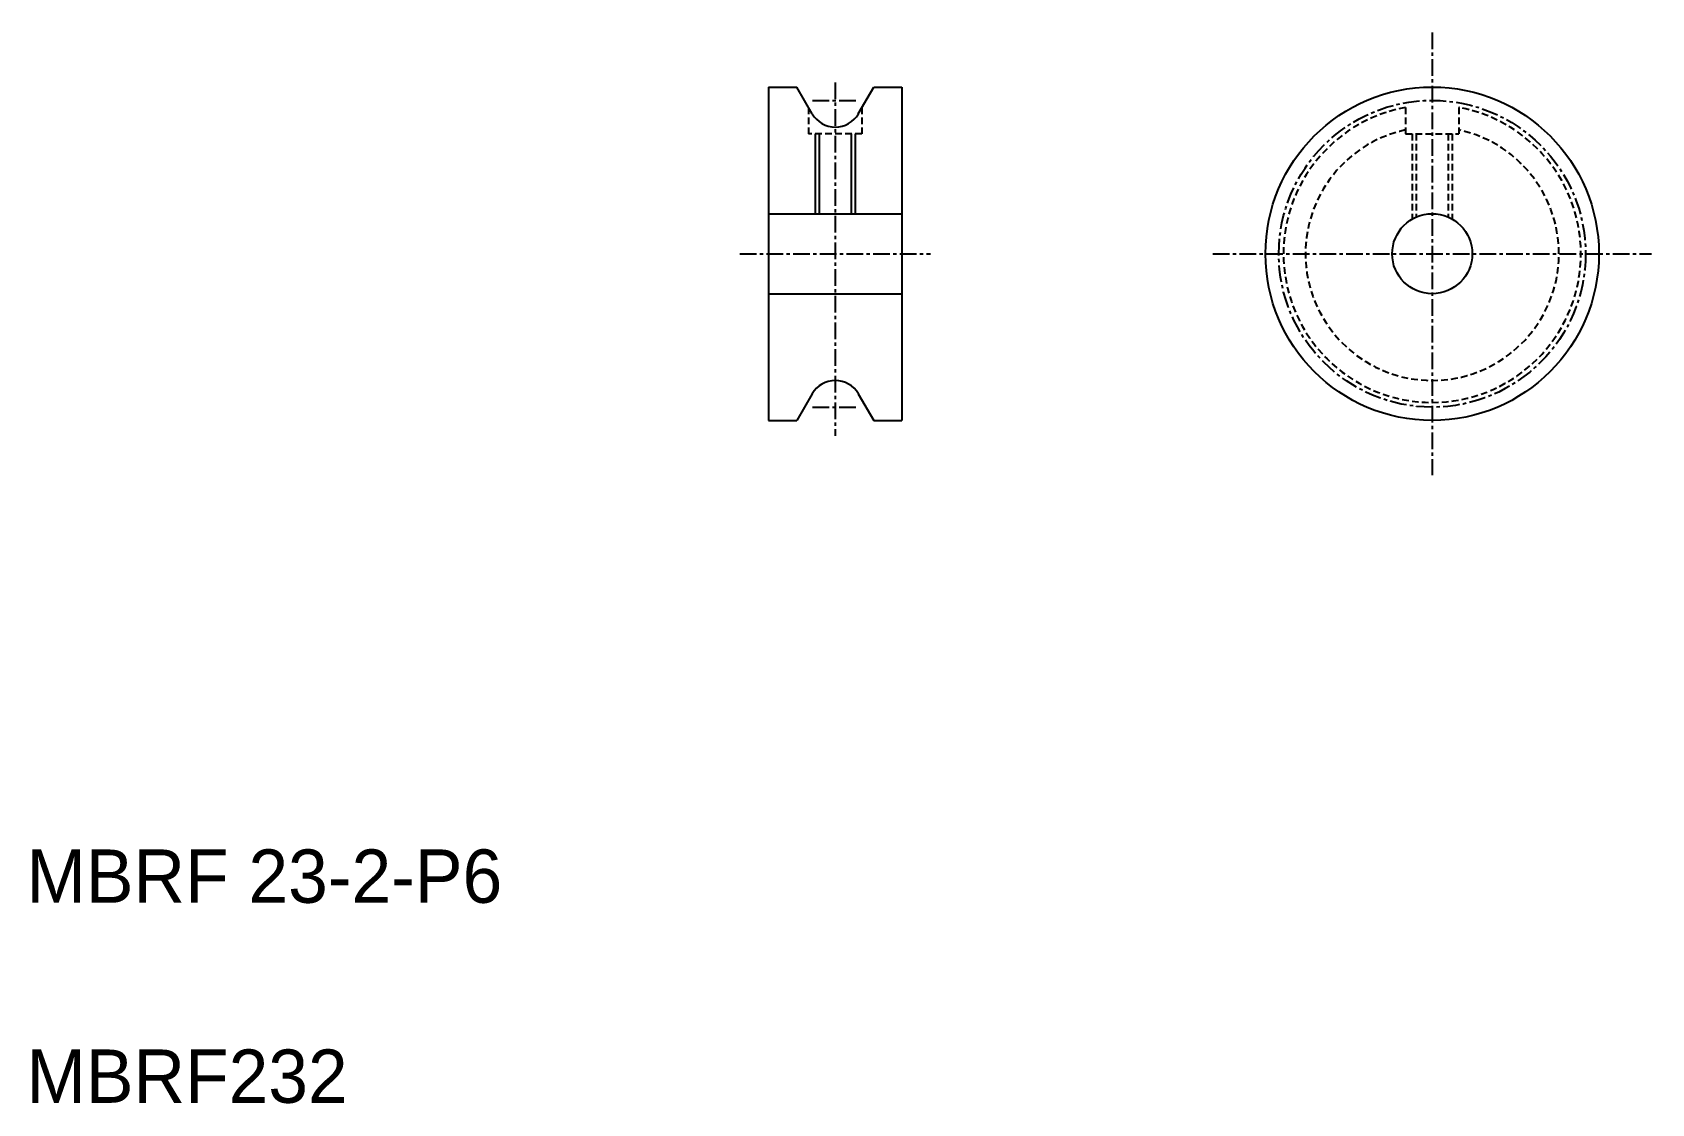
# Model space of a CAD drawing. Extents: x 593 to 715, y -38 to 43.
import ezdxf

# ---------------------------------------------------------------- set-up
doc = ezdxf.new("R2010")
doc.units = 0
doc.linetypes.add('CENTER', pattern=[2, 1.25, -0.25, 0.25, -0.25])
doc.linetypes.add('DASHED', pattern=[0.75, 0.5, -0.25])
doc.layers.get('0').update_dxf_attribs({"linetype": 'CONTINUOUS'})
doc.layers.add('CENTER', color=1, linetype='CENTER')

msp = doc.modelspace()

# ---------------------------------------------------------------- linework, layer by layer
at = {"color": 7, "linetype": 'CONTINUOUS'}
for p, q in [((648.66, 38.68), (648.66, 13.68)), ((648.66, 38.68), (650.77, 38.68)), ((651.93, 36.68), (650.77, 38.68)), ((655.39, 36.68), (656.55, 38.68)), ((655.39, 36.68), (656.55, 38.68)), ((656.55, 38.68), (658.66, 38.68)), ((658.66, 38.68), (658.66, 13.68)), ((658.66, 38.18), (658.66, 38.18)), ((658.66, 37.68), (658.66, 37.68)), ((652.46, 35.18), (652.46, 29.18)), ((654.86, 35.18), (654.86, 29.18)), ((648.66, 29.18), (658.66, 29.18)), ((648.66, 23.18), (658.66, 23.18)), ((651.93, 15.68), (650.77, 13.68)), ((655.39, 15.68), (656.55, 13.68)), ((655.39, 15.68), (656.55, 13.68)), ((648.66, 13.68), (650.77, 13.68)), ((656.55, 13.68), (658.66, 13.68))]:
    msp.add_line(p, q, dxfattribs=at)
at = {"color": 3, "linetype": 'DASHED'}
for p, q in [((651.66, 37.15), (651.66, 35.18)), ((655.66, 37.15), (655.66, 35.18)), ((696.42, 37.15), (696.42, 35.18)), ((700.42, 37.15), (700.42, 35.18)), ((655.66, 35.18), (651.66, 35.18)), ((696.42, 35.18), (700.42, 35.18)), ((696.92, 35.18), (696.92, 28.78)), ((697.22, 35.18), (697.22, 28.93)), ((697.22, 35.18), (697.22, 29.68)), ((699.62, 35.18), (699.62, 28.93)), ((699.92, 35.18), (699.92, 28.78))]:
    msp.add_line(p, q, dxfattribs=at)
at = {"color": 3, "linetype": 'CONTINUOUS'}
for p, q in [((652.16, 35.18), (652.16, 29.18)), ((655.16, 35.18), (655.16, 29.18))]:
    msp.add_line(p, q, dxfattribs=at)
at = {"color": 7, "linetype": 'CONTINUOUS'}
for radius in [12.5, 3]:
    msp.add_circle((698.42, 26.18), radius, dxfattribs=at)
for centre, start, end in [((653.66, 37.68), 210, 330), ((653.66, 14.68), 30, 150)]:
    msp.add_arc(centre, 2, start, end, dxfattribs=at)
at = {"color": 3, "linetype": 'DASHED'}
for radius, start, end in [(11.15, 100.3379, 79.6621), (9.5, 102.1532, 77.8468)]:
    msp.add_arc((698.42, 26.18), radius, start, end, dxfattribs=at)
at = {"layer": 'CENTER', "color": 1, "linetype": 'CENTER'}
for p, q in [((698.42, 42.78), (698.42, 9.58)), ((653.66, 39.02), (653.66, 12.52)), ((651.96, 37.68), (655.35, 37.68)), ((646.51, 26.18), (660.81, 26.18)), ((681.96, 26.18), (714.87, 26.18)), ((651.96, 14.68), (655.35, 14.68))]:
    msp.add_line(p, q, dxfattribs=at)
msp.add_circle((698.42, 26.18), 11.5, dxfattribs=at)

# ---------------------------------------------------------------- texts
at = {"color": 7, "linetype": 'CONTINUOUS'}
for s, p in [('MBRF 23-2-P6', (593.02, -22.49)), ('MBRF232', (593.02, -37.49))]:
    msp.add_text(s, height=4, dxfattribs=at).set_placement(p)

doc.saveas('drawing.dxf')
